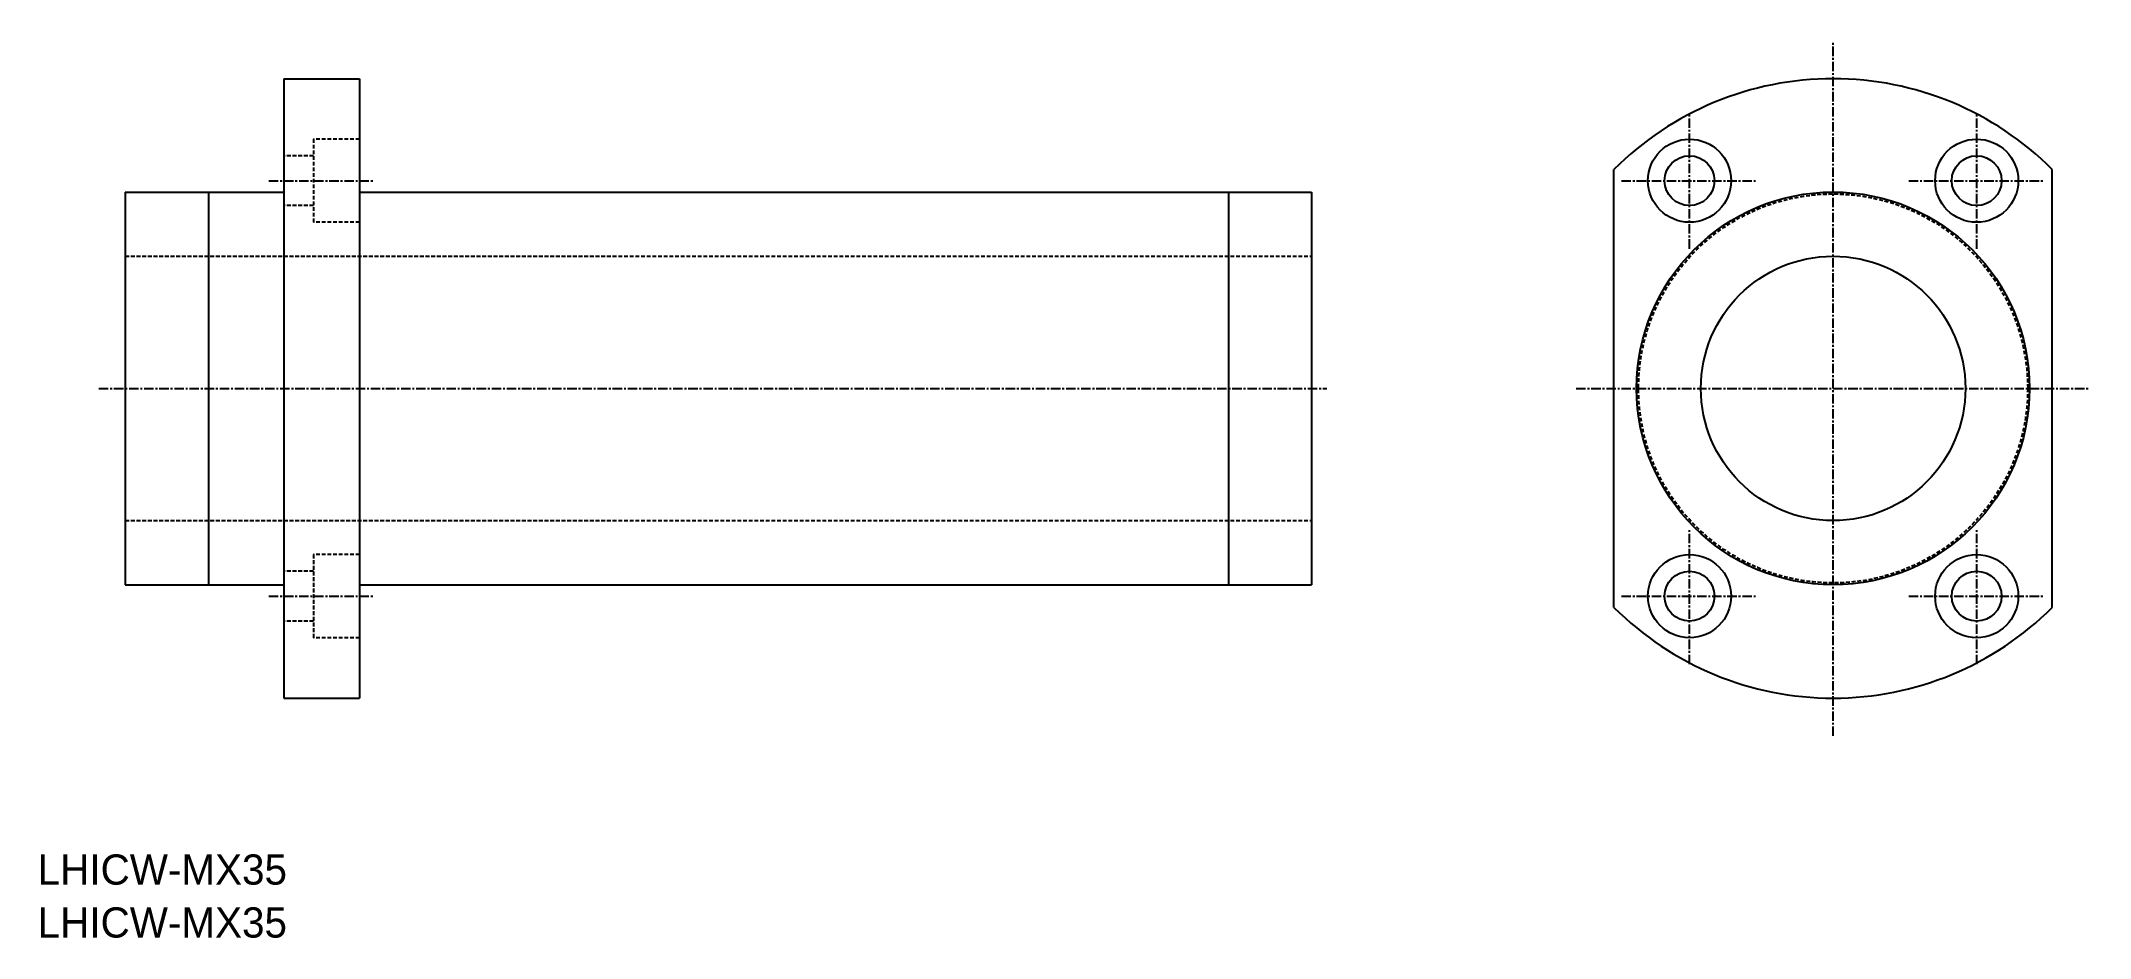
# Model space of a CAD drawing. Extents: x 352 to 623, y -262 to -143.
import ezdxf

# ---------------------------------------------------------------- set-up
doc = ezdxf.new("R2010")
doc.units = 0
doc.linetypes.add('CENTER', pattern=[2, 1.25, -0.25, 0.25, -0.25])
doc.linetypes.add('DASHED', pattern=[0.75, 0.5, -0.25])
doc.layers.get('0').update_dxf_attribs({"linetype": 'CONTINUOUS'})
doc.layers.add('CENTER', color=1, linetype='CENTER')

msp = doc.modelspace()

# ---------------------------------------------------------------- linework, layer by layer
at = {"color": 7, "linetype": 'CONTINUOUS'}
for p, q in [((384.29, -147.83), (394.29, -147.83)), ((384.29, -147.83), (384.29, -229.83)), ((394.29, -147.83), (394.29, -229.83)), ((560.3, -217.82), (560.3, -159.85)), ((618.3, -217.82), (618.3, -159.85)), ((363.29, -162.83), (384.29, -162.83)), ((363.29, -162.83), (363.29, -214.83)), ((374.29, -162.83), (374.29, -214.83)), ((394.29, -162.83), (520.29, -162.83)), ((509.29, -162.83), (509.29, -214.83)), ((520.29, -162.83), (520.29, -214.83)), ((363.29, -214.83), (384.29, -214.83)), ((394.29, -214.83), (520.29, -214.83)), ((384.29, -229.83), (394.29, -229.83))]:
    msp.add_line(p, q, dxfattribs=at)
at = {"color": 3, "linetype": 'DASHED'}
for p, q in [((388.19, -155.83), (388.19, -166.83)), ((394.29, -155.83), (388.19, -155.83)), ((388.19, -158.03), (384.29, -158.03)), ((388.19, -164.63), (384.29, -164.63)), ((394.29, -166.83), (388.19, -166.83)), ((363.29, -171.33), (520.29, -171.33)), ((363.29, -206.33), (520.29, -206.33)), ((388.19, -210.83), (388.19, -221.83)), ((394.29, -210.83), (388.19, -210.83)), ((388.19, -213.03), (384.29, -213.03)), ((388.19, -219.63), (384.29, -219.63)), ((394.29, -221.83), (388.19, -221.83))]:
    msp.add_line(p, q, dxfattribs=at)
at = {"color": 7, "linetype": 'CONTINUOUS'}
for centre, radius in [((570.3, -161.33), 5.5), ((608.3, -161.33), 5.5), ((570.3, -161.33), 3.3), ((608.3, -161.33), 3.3), ((589.3, -188.83), 26), ((589.3, -188.83), 17.5), ((570.3, -216.33), 5.5), ((608.3, -216.33), 5.5), ((570.3, -216.33), 3.3), ((608.3, -216.33), 3.3)]:
    msp.add_circle(centre, radius, dxfattribs=at)
at = {"color": 3, "linetype": 'DASHED'}
msp.add_circle((589.3, -188.83), 25.75, dxfattribs=at)
at = {"color": 7, "linetype": 'CONTINUOUS'}
for start, end in [(44.983, 135.017), (224.983, 315.017)]:
    msp.add_arc((589.3, -188.83), 41, start, end, dxfattribs=at)
at = {"layer": 'CENTER', "color": 1, "linetype": 'CENTER'}
for p, q in [((589.3, -234.83), (589.3, -142.83)), ((570.3, -170.33), (570.3, -152.33)), ((608.3, -170.33), (608.3, -152.33)), ((382.29, -161.33), (396.29, -161.33)), ((561.3, -161.33), (579.3, -161.33)), ((599.3, -161.33), (617.3, -161.33)), ((359.79, -188.83), (522.29, -188.83)), ((555.3, -188.83), (623.3, -188.83)), ((570.3, -225.33), (570.3, -207.33)), ((608.3, -225.33), (608.3, -207.33)), ((382.29, -216.33), (396.29, -216.33)), ((561.3, -216.33), (579.3, -216.33)), ((599.3, -216.33), (617.3, -216.33))]:
    msp.add_line(p, q, dxfattribs=at)

# ---------------------------------------------------------------- texts
at = {"color": 7, "linetype": 'CONTINUOUS'}
for p in [(351.7, -254.52), (351.7, -261.53)]:
    msp.add_text('LHICW-MX35', height=4, dxfattribs=at).set_placement(p)

doc.saveas('drawing.dxf')
